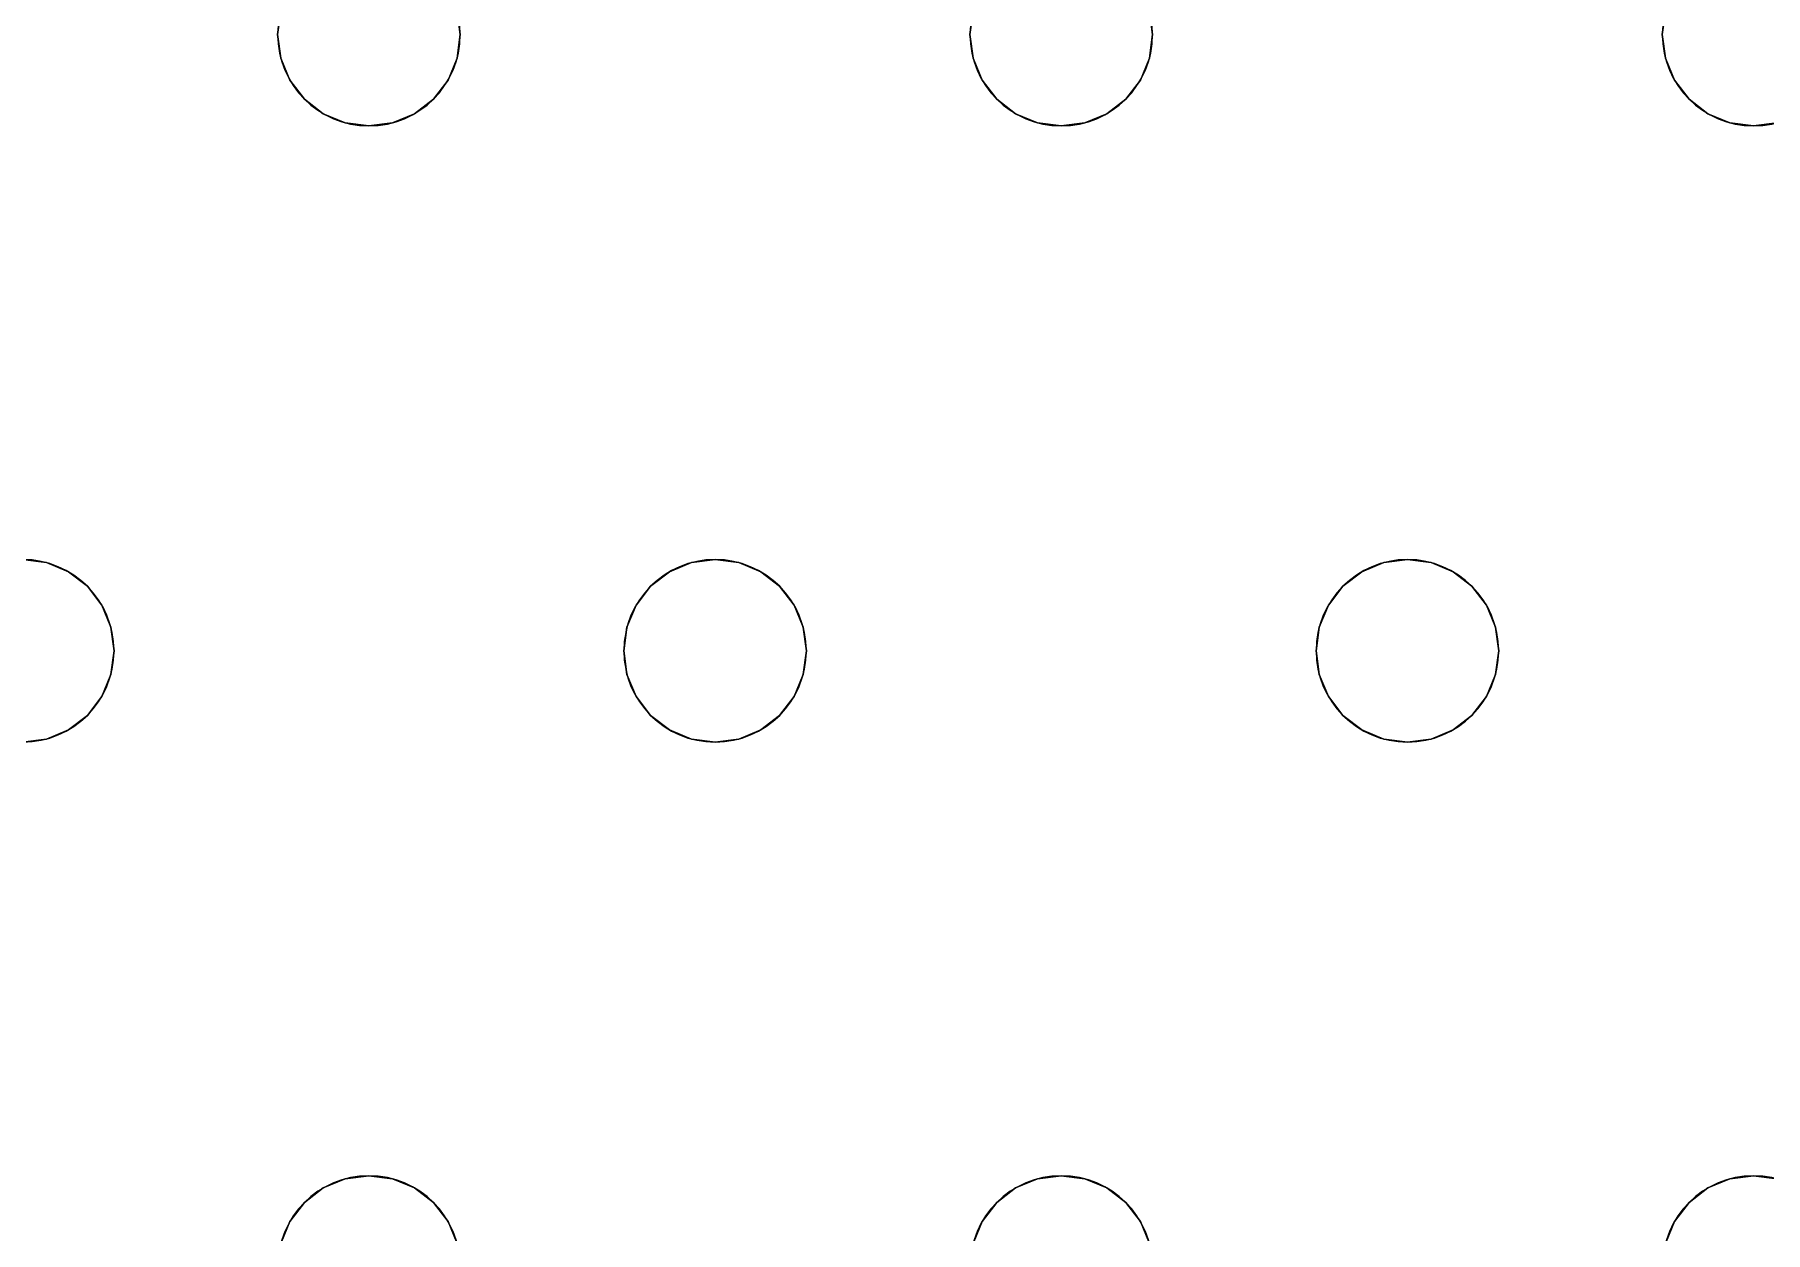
# Model space of a CAD drawing. Header units: millimetres. Extents: x -1 to 1601, y -701 to 1.
# Drawn here: x 203.9 to 279.7, y -150.5 to -98 of the extents above; entities that cross this region are included whole.
import ezdxf

# ---------------------------------------------------------------- set-up
doc = ezdxf.new("R2010")
doc.units = ezdxf.units.MM
doc.layers.add('IQ_200_3D', color=1, linetype='Continuous')
doc.layers.add('IQ_204_2D', color=7, linetype='Continuous')

msp = doc.modelspace()

# ---------------------------------------------------------------- linework, layer by layer
at = {"layer": 'IQ_200_3D', "lineweight": 18}
for points, invisible_edges in [([(122.762, -68.034, 850), (1477.238, -68.034, 850), (1477.238, -397.966, 850), (122.762, -397.966, 850)], 10), ([(122.762, -68.034, 860), (122.762, -397.966, 860), (1477.238, -397.966, 860), (1477.238, -68.034, 860)], 5), ([(192.216, -98, 888), (192.079, -96.965, 888), (214.685, -96.965, 888), (214.549, -98, 888)], 10), ([(192.216, -98, 890), (214.549, -98, 890), (214.685, -96.965, 890), (192.079, -96.965, 890)], 5), ([(214.685, -96.965, 890), (214.549, -98, 890), (214.549, -98, 888), (214.685, -96.965, 888)], 8), ([(222.549, -98, 890), (222.413, -96.965, 890), (222.413, -96.965, 888), (222.549, -98, 888)], 2), ([(244.882, -98, 888), (222.413, -99.035, 888), (222.549, -98, 888), (245.019, -96.965, 888)], 5), ([(222.549, -98, 888), (222.413, -96.965, 888), (245.019, -96.965, 888)], 14), ([(222.549, -98, 890), (244.882, -98, 890), (245.019, -96.965, 890), (222.413, -96.965, 890)], 5), ([(245.019, -96.965, 890), (244.882, -98, 890), (244.882, -98, 888), (245.019, -96.965, 888)], 8), ([(252.882, -98, 890), (252.746, -96.965, 890), (252.746, -96.965, 888), (252.882, -98, 888)], 2), ([(252.882, -98, 888), (252.746, -96.965, 888), (275.352, -96.965, 888), (275.216, -98, 888)], 10), ([(252.882, -98, 890), (275.216, -98, 890), (275.352, -96.965, 890), (252.746, -96.965, 890)], 5), ([(275.352, -96.965, 890), (275.216, -98, 890), (275.216, -98, 888), (275.352, -96.965, 888)], 8), ([(192.079, -99.035, 888), (192.216, -98, 888), (214.549, -98, 888), (214.685, -99.035, 888)], 10), ([(192.079, -99.035, 890), (214.685, -99.035, 890), (214.549, -98, 890), (192.216, -98, 890)], 5), ([(214.549, -98, 890), (214.685, -99.035, 890), (214.685, -99.035, 888), (214.549, -98, 888)], 2), ([(245.019, -99.035, 888), (222.013, -100, 888), (222.413, -99.035, 888), (244.882, -98, 888)], 5), ([(222.413, -99.035, 890), (222.549, -98, 890), (222.549, -98, 888), (222.413, -99.035, 888)], 8), ([(222.413, -99.035, 890), (245.019, -99.035, 890), (244.882, -98, 890), (222.549, -98, 890)], 5), ([(244.882, -98, 890), (245.019, -99.035, 890), (245.019, -99.035, 888), (244.882, -98, 888)], 2), ([(275.352, -99.035, 888), (252.347, -100, 888), (252.746, -99.035, 888), (275.216, -98, 888)], 5), ([(252.746, -99.035, 890), (252.882, -98, 890), (252.882, -98, 888), (252.746, -99.035, 888)], 8), ([(275.216, -98, 888), (252.746, -99.035, 888), (252.882, -98, 888)], 13), ([(252.746, -99.035, 890), (275.352, -99.035, 890), (275.216, -98, 890), (252.882, -98, 890)], 5), ([(275.216, -98, 890), (275.352, -99.035, 890), (275.352, -99.035, 888), (275.216, -98, 888)], 2), ([(214.685, -99.035, 888), (215.085, -100, 888), (191.68, -100, 888), (192.079, -99.035, 888)], 10), ([(191.68, -100, 890), (214.685, -99.035, 890), (192.079, -99.035, 890)], 3), ([(191.68, -100, 890), (203.382, -121, 890), (215.085, -100, 890), (214.685, -99.035, 890)], 11), ([(214.685, -99.035, 890), (215.085, -100, 890), (215.085, -100, 888), (214.685, -99.035, 888)], 10), ([(222.013, -100, 890), (222.413, -99.035, 890), (222.413, -99.035, 888), (222.013, -100, 888)], 10), ([(222.013, -100, 888), (245.019, -99.035, 888), (245.418, -100, 888), (233.716, -121, 888)], 13), ([(222.013, -100, 890), (245.019, -99.035, 890), (222.413, -99.035, 890)], 3), ([(222.013, -100, 890), (233.716, -121, 890), (245.418, -100, 890), (245.019, -99.035, 890)], 11), ([(245.019, -99.035, 890), (245.418, -100, 890), (245.418, -100, 888), (245.019, -99.035, 888)], 10), ([(252.347, -100, 890), (252.746, -99.035, 890), (252.746, -99.035, 888), (252.347, -100, 888)], 10), ([(275.752, -100, 888), (252.347, -100, 888), (275.352, -99.035, 888)], 3), ([(275.752, -100, 890), (275.352, -99.035, 890), (252.347, -100, 890), (264.049, -121, 890)], 14), ([(252.347, -100, 890), (275.352, -99.035, 890), (252.746, -99.035, 890)], 3), ([(275.352, -99.035, 890), (275.752, -100, 890), (275.752, -100, 888), (275.352, -99.035, 888)], 10), ([(203.382, -121, 888), (191.044, -100.828, 888), (191.68, -100, 888), (215.085, -100, 888)], 13), ([(203.382, -121, 888), (215.085, -100, 888), (215.721, -100.828, 888), (204.418, -121.136, 888)], 5), ([(215.721, -100.828, 890), (215.085, -100, 890), (203.382, -121, 890), (204.418, -121.136, 890)], 10), ([(215.085, -100, 890), (215.721, -100.828, 890), (215.721, -100.828, 888), (215.085, -100, 888)], 10), ([(221.378, -100.828, 890), (222.013, -100, 890), (222.013, -100, 888), (221.378, -100.828, 888)], 10), ([(233.716, -121, 888), (221.378, -100.828, 888), (222.013, -100, 888)], 13), ([(221.378, -100.828, 890), (232.68, -121.136, 890), (233.716, -121, 890), (222.013, -100, 890)], 5), ([(246.054, -100.828, 888), (233.716, -121, 888), (245.418, -100, 888)], 3), ([(246.054, -100.828, 890), (245.418, -100, 890), (233.716, -121, 890), (234.751, -121.136, 890)], 10), ([(245.418, -100, 890), (246.054, -100.828, 890), (246.054, -100.828, 888), (245.418, -100, 888)], 10), ([(251.711, -100.828, 890), (252.347, -100, 890), (252.347, -100, 888), (251.711, -100.828, 888)], 10), ([(264.049, -121, 888), (251.711, -100.828, 888), (252.347, -100, 888), (275.752, -100, 888)], 13), ([(264.049, -121, 890), (252.347, -100, 890), (251.711, -100.828, 890)], 13), ([(264.049, -121, 888), (275.752, -100, 888), (276.387, -100.828, 888)], 13), ([(264.049, -121, 890), (276.387, -100.828, 890), (275.752, -100, 890)], 13), ([(275.752, -100, 890), (276.387, -100.828, 890), (276.387, -100.828, 888), (275.752, -100, 888)], 10), ([(204.418, -121.136, 888), (215.721, -100.828, 888), (216.549, -101.464, 888), (205.382, -121.536, 888)], 5), ([(216.549, -101.464, 890), (215.721, -100.828, 890), (204.418, -121.136, 890), (205.382, -121.536, 890)], 10), ([(215.721, -100.828, 890), (216.549, -101.464, 890), (216.549, -101.464, 888), (215.721, -100.828, 888)], 10), ([(220.549, -101.464, 890), (221.378, -100.828, 890), (221.378, -100.828, 888), (220.549, -101.464, 888)], 10), ([(232.68, -121.136, 888), (220.549, -101.464, 888), (221.378, -100.828, 888), (233.716, -121, 888)], 5), ([(220.549, -101.464, 890), (231.716, -121.536, 890), (232.68, -121.136, 890), (221.378, -100.828, 890)], 5), ([(234.751, -121.136, 888), (233.716, -121, 888), (246.054, -100.828, 888), (246.882, -101.464, 888)], 10), ([(234.751, -121.136, 890), (246.882, -101.464, 890), (246.054, -100.828, 890)], 13), ([(246.054, -100.828, 890), (246.882, -101.464, 890), (246.882, -101.464, 888), (246.054, -100.828, 888)], 10), ([(250.882, -101.464, 890), (251.711, -100.828, 890), (251.711, -100.828, 888), (250.882, -101.464, 888)], 10), ([(250.882, -101.464, 888), (251.711, -100.828, 888), (263.014, -121.136, 888), (262.049, -121.536, 888)], 10), ([(263.014, -121.136, 890), (264.049, -121, 890), (251.711, -100.828, 890), (250.882, -101.464, 890)], 10), ([(251.711, -100.828, 888), (264.049, -121, 888), (263.014, -121.136, 888)], 13), ([(276.387, -100.828, 888), (277.216, -101.464, 888), (265.084, -121.136, 888), (264.049, -121, 888)], 10), ([(265.084, -121.136, 890), (277.216, -101.464, 890), (276.387, -100.828, 890), (264.049, -121, 890)], 5), ([(276.387, -100.828, 890), (277.216, -101.464, 890), (277.216, -101.464, 888), (276.387, -100.828, 888)], 10), ([(205.382, -121.536, 888), (216.549, -101.464, 888), (217.514, -101.864, 888), (206.211, -122.172, 888)], 5), ([(217.514, -101.864, 890), (216.549, -101.464, 890), (205.382, -121.536, 890), (206.211, -122.172, 890)], 10), ([(216.549, -101.464, 890), (217.514, -101.864, 890), (217.514, -101.864, 888), (216.549, -101.464, 888)], 10), ([(219.584, -101.864, 890), (220.549, -101.464, 890), (220.549, -101.464, 888), (219.584, -101.864, 888)], 10), ([(219.584, -101.864, 888), (220.549, -101.464, 888), (231.716, -121.536, 888), (230.887, -122.172, 888)], 10), ([(231.716, -121.536, 890), (220.549, -101.464, 890), (219.584, -101.864, 890), (230.887, -122.172, 890)], 5), ([(231.716, -121.536, 888), (220.549, -101.464, 888), (232.68, -121.136, 888)], 3), ([(235.716, -121.536, 888), (234.751, -121.136, 888), (246.882, -101.464, 888), (247.847, -101.864, 888)], 10), ([(235.716, -121.536, 890), (247.847, -101.864, 890), (246.882, -101.464, 890), (234.751, -121.136, 890)], 5), ([(246.882, -101.464, 890), (247.847, -101.864, 890), (247.847, -101.864, 888), (246.882, -101.464, 888)], 10), ([(249.918, -101.864, 890), (250.882, -101.464, 890), (250.882, -101.464, 888), (249.918, -101.864, 888)], 10), ([(262.049, -121.536, 888), (261.221, -122.172, 888), (249.918, -101.864, 888), (250.882, -101.464, 888)], 10), ([(249.918, -101.864, 890), (261.221, -122.172, 890), (262.049, -121.536, 890), (250.882, -101.464, 890)], 5), ([(262.049, -121.536, 890), (263.014, -121.136, 890), (250.882, -101.464, 890)], 14), ([(277.216, -101.464, 888), (278.18, -101.864, 888), (266.049, -121.536, 888), (265.084, -121.136, 888)], 10), ([(266.049, -121.536, 890), (277.216, -101.464, 890), (265.084, -121.136, 890)], 3), ([(278.18, -101.864, 890), (277.216, -101.464, 890), (266.049, -121.536, 890), (266.878, -122.172, 890)], 10), ([(277.216, -101.464, 890), (278.18, -101.864, 890), (278.18, -101.864, 888), (277.216, -101.464, 888)], 10), ([(218.549, -102, 888), (206.847, -123, 888), (206.211, -122.172, 888), (217.514, -101.864, 888)], 5), ([(218.549, -102, 890), (217.514, -101.864, 890), (206.211, -122.172, 890), (206.847, -123, 890)], 10), ([(206.847, -123, 888), (218.549, -102, 888), (230.252, -123, 888), (207.246, -123.965, 888)], 7), ([(230.252, -123, 890), (218.549, -102, 890), (206.847, -123, 890), (207.246, -123.965, 890)], 11), ([(218.549, -102, 888), (217.514, -101.864, 888), (217.514, -101.864, 890), (218.549, -102, 890)], 10), ([(219.584, -101.864, 888), (218.549, -102, 888), (218.549, -102, 890), (219.584, -101.864, 890)], 10), ([(218.549, -102, 888), (219.584, -101.864, 888), (230.887, -122.172, 888), (230.252, -123, 888)], 10), ([(218.549, -102, 890), (230.252, -123, 890), (230.887, -122.172, 890), (219.584, -101.864, 890)], 5), ([(247.847, -101.864, 888), (248.882, -102, 888), (236.544, -122.172, 888), (235.716, -121.536, 888)], 10), ([(236.544, -122.172, 890), (248.882, -102, 890), (247.847, -101.864, 890), (235.716, -121.536, 890)], 5), ([(237.18, -123, 888), (236.544, -122.172, 888), (248.882, -102, 888), (260.585, -123, 888)], 14), ([(248.882, -102, 890), (236.544, -122.172, 890), (237.18, -123, 890), (260.585, -123, 890)], 13), ([(248.882, -102, 888), (247.847, -101.864, 888), (247.847, -101.864, 890), (248.882, -102, 890)], 10), ([(249.918, -101.864, 888), (248.882, -102, 888), (248.882, -102, 890), (249.918, -101.864, 890)], 10), ([(248.882, -102, 888), (249.918, -101.864, 888), (261.221, -122.172, 888), (260.585, -123, 888)], 10), ([(248.882, -102, 890), (260.585, -123, 890), (261.221, -122.172, 890), (249.918, -101.864, 890)], 5), ([(278.18, -101.864, 888), (279.216, -102, 888), (266.878, -122.172, 888), (266.049, -121.536, 888)], 10), ([(279.216, -102, 890), (278.18, -101.864, 890), (266.878, -122.172, 890), (267.513, -123, 890)], 10), ([(279.216, -102, 888), (290.918, -123, 888), (267.513, -123, 888), (266.878, -122.172, 888)], 11), ([(290.918, -123, 890), (291.554, -122.172, 890), (279.216, -102, 890), (267.513, -123, 890)], 14), ([(279.216, -102, 888), (278.18, -101.864, 888), (278.18, -101.864, 890), (279.216, -102, 890)], 10), ([(280.251, -101.864, 888), (279.216, -102, 888), (279.216, -102, 890), (280.251, -101.864, 890)], 10), ([(279.216, -102, 888), (280.251, -101.864, 888), (291.554, -122.172, 888), (290.918, -123, 888)], 10), ([(291.554, -122.172, 890), (292.382, -121.536, 890), (280.251, -101.864, 890), (279.216, -102, 890)], 10), ([(203.382, -121, 888), (204.418, -121.136, 888), (204.418, -121.136, 890), (203.382, -121, 890)], 10), ([(205.382, -121.536, 890), (204.418, -121.136, 890), (204.418, -121.136, 888), (205.382, -121.536, 888)], 10), ([(232.68, -121.136, 890), (231.716, -121.536, 890), (231.716, -121.536, 888), (232.68, -121.136, 888)], 10), ([(232.68, -121.136, 888), (233.716, -121, 888), (233.716, -121, 890), (232.68, -121.136, 890)], 10), ([(233.716, -121, 888), (234.751, -121.136, 888), (234.751, -121.136, 890), (233.716, -121, 890)], 10), ([(235.716, -121.536, 890), (234.751, -121.136, 890), (234.751, -121.136, 888), (235.716, -121.536, 888)], 10), ([(263.014, -121.136, 890), (262.049, -121.536, 890), (262.049, -121.536, 888), (263.014, -121.136, 888)], 10), ([(263.014, -121.136, 888), (264.049, -121, 888), (264.049, -121, 890), (263.014, -121.136, 890)], 10), ([(264.049, -121, 888), (265.084, -121.136, 888), (265.084, -121.136, 890), (264.049, -121, 890)], 10), ([(266.049, -121.536, 890), (265.084, -121.136, 890), (265.084, -121.136, 888), (266.049, -121.536, 888)], 10), ([(206.211, -122.172, 890), (205.382, -121.536, 890), (205.382, -121.536, 888), (206.211, -122.172, 888)], 10), ([(231.716, -121.536, 890), (230.887, -122.172, 890), (230.887, -122.172, 888), (231.716, -121.536, 888)], 10), ([(236.544, -122.172, 890), (235.716, -121.536, 890), (235.716, -121.536, 888), (236.544, -122.172, 888)], 10), ([(262.049, -121.536, 890), (261.221, -122.172, 890), (261.221, -122.172, 888), (262.049, -121.536, 888)], 10), ([(266.878, -122.172, 890), (266.049, -121.536, 890), (266.049, -121.536, 888), (266.878, -122.172, 888)], 10), ([(206.847, -123, 890), (206.211, -122.172, 890), (206.211, -122.172, 888), (206.847, -123, 888)], 10), ([(230.887, -122.172, 890), (230.252, -123, 890), (230.252, -123, 888), (230.887, -122.172, 888)], 10), ([(237.18, -123, 890), (236.544, -122.172, 890), (236.544, -122.172, 888), (237.18, -123, 888)], 10), ([(261.221, -122.172, 890), (260.585, -123, 890), (260.585, -123, 888), (261.221, -122.172, 888)], 10), ([(267.513, -123, 890), (266.878, -122.172, 890), (266.878, -122.172, 888), (267.513, -123, 888)], 10), ([(207.246, -123.965, 890), (206.847, -123, 890), (206.847, -123, 888), (207.246, -123.965, 888)], 10), ([(229.852, -123.965, 888), (207.382, -125, 888), (207.246, -123.965, 888), (230.252, -123, 888)], 5), ([(229.852, -123.965, 890), (230.252, -123, 890), (207.246, -123.965, 890), (207.382, -125, 890)], 10), ([(230.252, -123, 890), (229.852, -123.965, 890), (229.852, -123.965, 888), (230.252, -123, 888)], 10), ([(237.579, -123.965, 890), (237.18, -123, 890), (237.18, -123, 888), (237.579, -123.965, 888)], 10), ([(237.579, -123.965, 888), (237.18, -123, 888), (260.585, -123, 888), (260.185, -123.965, 888)], 10), ([(237.579, -123.965, 890), (260.185, -123.965, 890), (260.585, -123, 890), (237.18, -123, 890)], 5), ([(260.585, -123, 890), (260.185, -123.965, 890), (260.185, -123.965, 888), (260.585, -123, 888)], 10), ([(267.913, -123.965, 890), (267.513, -123, 890), (267.513, -123, 888), (267.913, -123.965, 888)], 10), ([(267.913, -123.965, 888), (267.513, -123, 888), (290.918, -123, 888), (290.519, -123.965, 888)], 10), ([(290.918, -123, 890), (267.513, -123, 890), (267.913, -123.965, 890), (290.519, -123.965, 890)], 5), ([(207.382, -125, 890), (207.246, -123.965, 890), (207.246, -123.965, 888), (207.382, -125, 888)], 2), ([(229.716, -125, 888), (207.246, -126.035, 888), (207.382, -125, 888), (229.852, -123.965, 888)], 5), ([(229.716, -125, 890), (229.852, -123.965, 890), (207.382, -125, 890), (207.246, -126.035, 890)], 10), ([(229.852, -123.965, 890), (229.716, -125, 890), (229.716, -125, 888), (229.852, -123.965, 888)], 8), ([(237.716, -125, 890), (237.579, -123.965, 890), (237.579, -123.965, 888), (237.716, -125, 888)], 2), ([(237.716, -125, 888), (237.579, -123.965, 888), (260.185, -123.965, 888), (260.049, -125, 888)], 10), ([(237.716, -125, 890), (260.049, -125, 890), (260.185, -123.965, 890), (237.579, -123.965, 890)], 5), ([(260.185, -123.965, 890), (260.049, -125, 890), (260.049, -125, 888), (260.185, -123.965, 888)], 8), ([(268.049, -125, 890), (267.913, -123.965, 890), (267.913, -123.965, 888), (268.049, -125, 888)], 2), ([(290.519, -123.965, 888), (290.382, -125, 888), (268.049, -125, 888), (267.913, -123.965, 888)], 10), ([(268.049, -125, 890), (290.382, -125, 890), (290.519, -123.965, 890), (267.913, -123.965, 890)], 5), ([(229.852, -126.035, 888), (206.847, -127, 888), (207.246, -126.035, 888), (229.716, -125, 888)], 5), ([(207.246, -126.035, 890), (207.382, -125, 890), (207.382, -125, 888), (207.246, -126.035, 888)], 8), ([(207.246, -126.035, 890), (229.852, -126.035, 890), (229.716, -125, 890)], 13), ([(229.716, -125, 890), (229.852, -126.035, 890), (229.852, -126.035, 888), (229.716, -125, 888)], 2), ([(260.185, -126.035, 888), (237.18, -127, 888), (237.579, -126.035, 888), (260.049, -125, 888)], 5), ([(237.579, -126.035, 890), (237.18, -127, 890), (260.185, -126.035, 890), (260.049, -125, 890)], 10), ([(237.579, -126.035, 890), (237.716, -125, 890), (237.716, -125, 888), (237.579, -126.035, 888)], 8), ([(237.716, -125, 888), (260.049, -125, 888), (237.579, -126.035, 888)], 3), ([(260.049, -125, 890), (237.716, -125, 890), (237.579, -126.035, 890)], 13), ([(260.049, -125, 890), (260.185, -126.035, 890), (260.185, -126.035, 888), (260.049, -125, 888)], 2), ([(267.913, -126.035, 890), (268.049, -125, 890), (268.049, -125, 888), (267.913, -126.035, 888)], 8), ([(267.913, -126.035, 888), (268.049, -125, 888), (290.382, -125, 888), (290.519, -126.035, 888)], 10), ([(267.913, -126.035, 890), (290.519, -126.035, 890), (290.382, -125, 890), (268.049, -125, 890)], 5), ([(206.847, -127, 890), (207.246, -126.035, 890), (207.246, -126.035, 888), (206.847, -127, 888)], 10), ([(230.252, -127, 888), (206.847, -127, 888), (229.852, -126.035, 888)], 3), ([(206.847, -127, 890), (230.252, -127, 890), (229.852, -126.035, 890), (207.246, -126.035, 890)], 5), ([(229.852, -126.035, 890), (230.252, -127, 890), (230.252, -127, 888), (229.852, -126.035, 888)], 10), ([(237.18, -127, 890), (237.579, -126.035, 890), (237.579, -126.035, 888), (237.18, -127, 888)], 10), ([(237.18, -127, 888), (260.185, -126.035, 888), (260.585, -127, 888), (248.882, -148, 888)], 13), ([(260.585, -127, 890), (260.185, -126.035, 890), (237.18, -127, 890), (248.882, -148, 890)], 14), ([(260.185, -126.035, 890), (260.585, -127, 890), (260.585, -127, 888), (260.185, -126.035, 888)], 10), ([(267.513, -127, 890), (267.913, -126.035, 890), (267.913, -126.035, 888), (267.513, -127, 888)], 10), ([(267.513, -127, 888), (267.913, -126.035, 888), (290.519, -126.035, 888), (290.918, -127, 888)], 10), ([(290.519, -126.035, 890), (267.913, -126.035, 890), (267.513, -127, 890), (290.918, -127, 890)], 5), ([(206.211, -127.828, 890), (206.847, -127, 890), (206.847, -127, 888), (206.211, -127.828, 888)], 10), ([(218.549, -148, 888), (206.211, -127.828, 888), (206.847, -127, 888), (230.252, -127, 888)], 13), ([(218.549, -148, 890), (206.847, -127, 890), (206.211, -127.828, 890), (217.514, -148.136, 890)], 5), ([(218.549, -148, 890), (230.887, -127.828, 890), (230.252, -127, 890), (206.847, -127, 890)], 13), ([(230.887, -127.828, 888), (219.584, -148.136, 888), (218.549, -148, 888), (230.252, -127, 888)], 5), ([(230.252, -127, 890), (230.887, -127.828, 890), (230.887, -127.828, 888), (230.252, -127, 888)], 10), ([(236.544, -127.828, 890), (237.18, -127, 890), (237.18, -127, 888), (236.544, -127.828, 888)], 10), ([(236.544, -127.828, 888), (237.18, -127, 888), (248.882, -148, 888), (247.847, -148.136, 888)], 10), ([(248.882, -148, 890), (237.18, -127, 890), (236.544, -127.828, 890), (247.847, -148.136, 890)], 5), ([(248.882, -148, 888), (260.585, -127, 888), (261.221, -127.828, 888)], 13), ([(261.221, -127.828, 890), (260.585, -127, 890), (248.882, -148, 890), (249.918, -148.136, 890)], 10), ([(260.585, -127, 890), (261.221, -127.828, 890), (261.221, -127.828, 888), (260.585, -127, 888)], 10), ([(266.878, -127.828, 890), (267.513, -127, 890), (267.513, -127, 888), (266.878, -127.828, 888)], 10), ([(279.216, -148, 888), (266.878, -127.828, 888), (267.513, -127, 888), (290.918, -127, 888)], 13), ([(267.513, -127, 890), (266.878, -127.828, 890), (279.216, -148, 890), (290.918, -127, 890)], 14), ([(279.216, -148, 888), (290.918, -127, 888), (291.554, -127.828, 888), (280.251, -148.136, 888)], 5), ([(291.554, -127.828, 890), (290.918, -127, 890), (279.216, -148, 890), (280.251, -148.136, 890)], 10), ([(205.382, -128.464, 890), (206.211, -127.828, 890), (206.211, -127.828, 888), (205.382, -128.464, 888)], 10), ([(217.514, -148.136, 888), (205.382, -128.464, 888), (206.211, -127.828, 888), (218.549, -148, 888)], 5), ([(205.382, -128.464, 890), (217.514, -148.136, 890), (206.211, -127.828, 890)], 3), ([(219.584, -148.136, 890), (231.716, -128.464, 890), (230.887, -127.828, 890), (218.549, -148, 890)], 5), ([(231.716, -128.464, 888), (220.549, -148.536, 888), (219.584, -148.136, 888), (230.887, -127.828, 888)], 5), ([(230.887, -127.828, 890), (231.716, -128.464, 890), (231.716, -128.464, 888), (230.887, -127.828, 888)], 10), ([(235.716, -128.464, 890), (236.544, -127.828, 890), (236.544, -127.828, 888), (235.716, -128.464, 888)], 10), ([(235.716, -128.464, 888), (236.544, -127.828, 888), (247.847, -148.136, 888), (246.882, -148.536, 888)], 10), ([(247.847, -148.136, 890), (236.544, -127.828, 890), (235.716, -128.464, 890), (246.882, -148.536, 890)], 5), ([(261.221, -127.828, 888), (262.049, -128.464, 888), (249.918, -148.136, 888), (248.882, -148, 888)], 10), ([(262.049, -128.464, 890), (261.221, -127.828, 890), (249.918, -148.136, 890), (250.882, -148.536, 890)], 10), ([(261.221, -127.828, 890), (262.049, -128.464, 890), (262.049, -128.464, 888), (261.221, -127.828, 888)], 10), ([(266.049, -128.464, 890), (266.878, -127.828, 890), (266.878, -127.828, 888), (266.049, -128.464, 888)], 10), ([(266.049, -128.464, 888), (266.878, -127.828, 888), (278.18, -148.136, 888), (277.216, -148.536, 888)], 10), ([(266.878, -127.828, 890), (266.049, -128.464, 890), (278.18, -148.136, 890), (279.216, -148, 890)], 10), ([(279.216, -148, 888), (278.18, -148.136, 888), (266.878, -127.828, 888)], 14), ([(204.418, -128.864, 888), (203.382, -129, 888), (203.382, -129, 890), (204.418, -128.864, 890)], 10), ([(203.382, -129, 888), (204.418, -128.864, 888), (215.721, -149.172, 888), (215.085, -150, 888)], 10), ([(215.721, -149.172, 890), (204.418, -128.864, 890), (203.382, -129, 890), (215.085, -150, 890)], 5), ([(204.418, -128.864, 890), (205.382, -128.464, 890), (205.382, -128.464, 888), (204.418, -128.864, 888)], 10), ([(216.549, -148.536, 888), (204.418, -128.864, 888), (205.382, -128.464, 888), (217.514, -148.136, 888)], 5), ([(205.382, -128.464, 890), (204.418, -128.864, 890), (216.549, -148.536, 890), (217.514, -148.136, 890)], 10), ([(215.721, -149.172, 888), (204.418, -128.864, 888), (216.549, -148.536, 888)], 3), ([(216.549, -148.536, 890), (204.418, -128.864, 890), (215.721, -149.172, 890)], 3), ([(220.549, -148.536, 890), (232.68, -128.864, 890), (231.716, -128.464, 890), (219.584, -148.136, 890)], 5), ([(232.68, -128.864, 888), (220.549, -148.536, 888), (231.716, -128.464, 888)], 3), ([(232.68, -128.864, 888), (233.716, -129, 888), (221.378, -149.172, 888), (220.549, -148.536, 888)], 10), ([(221.378, -149.172, 890), (232.68, -128.864, 890), (220.549, -148.536, 890)], 3), ([(233.716, -129, 890), (232.68, -128.864, 890), (221.378, -149.172, 890), (222.013, -150, 890)], 10), ([(231.716, -128.464, 890), (232.68, -128.864, 890), (232.68, -128.864, 888), (231.716, -128.464, 888)], 10), ([(233.716, -129, 888), (232.68, -128.864, 888), (232.68, -128.864, 890), (233.716, -129, 890)], 10), ([(234.751, -128.864, 888), (233.716, -129, 888), (233.716, -129, 890), (234.751, -128.864, 890)], 10), ([(233.716, -129, 888), (234.751, -128.864, 888), (246.054, -149.172, 888), (245.418, -150, 888)], 10), ([(246.054, -149.172, 890), (234.751, -128.864, 890), (233.716, -129, 890)], 13), ([(234.751, -128.864, 890), (235.716, -128.464, 890), (235.716, -128.464, 888), (234.751, -128.864, 888)], 10), ([(234.751, -128.864, 888), (235.716, -128.464, 888), (246.882, -148.536, 888), (246.054, -149.172, 888)], 10), ([(246.882, -148.536, 890), (235.716, -128.464, 890), (234.751, -128.864, 890), (246.054, -149.172, 890)], 5), ([(250.882, -148.536, 888), (249.918, -148.136, 888), (262.049, -128.464, 888), (263.014, -128.864, 888)], 10), ([(263.014, -128.864, 890), (262.049, -128.464, 890), (250.882, -148.536, 890)], 14), ([(251.711, -149.172, 888), (250.882, -148.536, 888), (263.014, -128.864, 888), (264.049, -129, 888)], 10), ([(251.711, -149.172, 890), (264.049, -129, 890), (263.014, -128.864, 890), (250.882, -148.536, 890)], 5), ([(262.049, -128.464, 890), (263.014, -128.864, 890), (263.014, -128.864, 888), (262.049, -128.464, 888)], 10), ([(264.049, -129, 888), (263.014, -128.864, 888), (263.014, -128.864, 890), (264.049, -129, 890)], 10), ([(265.084, -128.864, 888), (264.049, -129, 888), (264.049, -129, 890), (265.084, -128.864, 890)], 10), ([(276.387, -149.172, 888), (275.752, -150, 888), (264.049, -129, 888), (265.084, -128.864, 888)], 10), ([(276.387, -149.172, 890), (265.084, -128.864, 890), (264.049, -129, 890), (275.752, -150, 890)], 5), ([(265.084, -128.864, 890), (266.049, -128.464, 890), (266.049, -128.464, 888), (265.084, -128.864, 888)], 10), ([(265.084, -128.864, 888), (266.049, -128.464, 888), (277.216, -148.536, 888), (276.387, -149.172, 888)], 10), ([(266.049, -128.464, 890), (265.084, -128.864, 890), (277.216, -148.536, 890), (278.18, -148.136, 890)], 10), ([(265.084, -128.864, 890), (276.387, -149.172, 890), (277.216, -148.536, 890)], 13), ([(191.68, -150, 888), (191.044, -149.172, 888), (203.382, -129, 888), (215.085, -150, 888)], 14), ([(215.085, -150, 890), (203.382, -129, 890), (191.68, -150, 890), (192.079, -150.965, 890)], 11), ([(233.716, -129, 888), (245.418, -150, 888), (222.013, -150, 888), (221.378, -149.172, 888)], 11), ([(245.418, -150, 890), (246.054, -149.172, 890), (233.716, -129, 890), (222.013, -150, 890)], 14), ([(252.347, -150, 888), (251.711, -149.172, 888), (264.049, -129, 888), (275.752, -150, 888)], 14), ([(252.347, -150, 890), (275.752, -150, 890), (264.049, -129, 890), (251.711, -149.172, 890)], 7), ([(216.549, -148.536, 890), (215.721, -149.172, 890), (215.721, -149.172, 888), (216.549, -148.536, 888)], 10), ([(217.514, -148.136, 890), (216.549, -148.536, 890), (216.549, -148.536, 888), (217.514, -148.136, 888)], 10), ([(217.514, -148.136, 888), (218.549, -148, 888), (218.549, -148, 890), (217.514, -148.136, 890)], 10), ([(218.549, -148, 888), (219.584, -148.136, 888), (219.584, -148.136, 890), (218.549, -148, 890)], 10), ([(220.549, -148.536, 890), (219.584, -148.136, 890), (219.584, -148.136, 888), (220.549, -148.536, 888)], 10), ([(221.378, -149.172, 890), (220.549, -148.536, 890), (220.549, -148.536, 888), (221.378, -149.172, 888)], 10), ([(246.882, -148.536, 890), (246.054, -149.172, 890), (246.054, -149.172, 888), (246.882, -148.536, 888)], 10), ([(247.847, -148.136, 890), (246.882, -148.536, 890), (246.882, -148.536, 888), (247.847, -148.136, 888)], 10), ([(247.847, -148.136, 888), (248.882, -148, 888), (248.882, -148, 890), (247.847, -148.136, 890)], 10), ([(248.882, -148, 888), (249.918, -148.136, 888), (249.918, -148.136, 890), (248.882, -148, 890)], 10), ([(250.882, -148.536, 890), (249.918, -148.136, 890), (249.918, -148.136, 888), (250.882, -148.536, 888)], 10), ([(251.711, -149.172, 890), (250.882, -148.536, 890), (250.882, -148.536, 888), (251.711, -149.172, 888)], 10), ([(277.216, -148.536, 890), (276.387, -149.172, 890), (276.387, -149.172, 888), (277.216, -148.536, 888)], 10), ([(278.18, -148.136, 890), (277.216, -148.536, 890), (277.216, -148.536, 888), (278.18, -148.136, 888)], 10), ([(278.18, -148.136, 888), (279.216, -148, 888), (279.216, -148, 890), (278.18, -148.136, 890)], 10), ([(279.216, -148, 888), (280.251, -148.136, 888), (280.251, -148.136, 890), (279.216, -148, 890)], 10), ([(215.721, -149.172, 890), (215.085, -150, 890), (215.085, -150, 888), (215.721, -149.172, 888)], 10), ([(222.013, -150, 890), (221.378, -149.172, 890), (221.378, -149.172, 888), (222.013, -150, 888)], 10), ([(246.054, -149.172, 890), (245.418, -150, 890), (245.418, -150, 888), (246.054, -149.172, 888)], 10), ([(252.347, -150, 890), (251.711, -149.172, 890), (251.711, -149.172, 888), (252.347, -150, 888)], 10), ([(276.387, -149.172, 890), (275.752, -150, 890), (275.752, -150, 888), (276.387, -149.172, 888)], 10), ([(192.079, -150.965, 888), (191.68, -150, 888), (215.085, -150, 888), (214.685, -150.965, 888)], 10), ([(214.685, -150.965, 890), (215.085, -150, 890), (192.079, -150.965, 890), (192.216, -152, 890)], 10), ([(215.085, -150, 890), (214.685, -150.965, 890), (214.685, -150.965, 888), (215.085, -150, 888)], 10), ([(222.413, -150.965, 890), (222.013, -150, 890), (222.013, -150, 888), (222.413, -150.965, 888)], 10), ([(245.418, -150, 888), (245.019, -150.965, 888), (222.413, -150.965, 888), (222.013, -150, 888)], 10), ([(222.413, -150.965, 890), (245.019, -150.965, 890), (245.418, -150, 890), (222.013, -150, 890)], 5), ([(245.418, -150, 890), (245.019, -150.965, 890), (245.019, -150.965, 888), (245.418, -150, 888)], 10), ([(252.746, -150.965, 890), (252.347, -150, 890), (252.347, -150, 888), (252.746, -150.965, 888)], 10), ([(252.746, -150.965, 888), (252.347, -150, 888), (275.752, -150, 888), (275.352, -150.965, 888)], 10), ([(252.746, -150.965, 890), (275.352, -150.965, 890), (275.752, -150, 890), (252.347, -150, 890)], 5), ([(275.752, -150, 890), (275.352, -150.965, 890), (275.352, -150.965, 888), (275.752, -150, 888)], 10)]:
    msp.add_3dface(points, dxfattribs=dict(at, invisible_edges=invisible_edges))
at = {"layer": 'IQ_204_2D'}
for centre, start, end in [((218.549, -98), 0, 180), ((248.882, -98), 0, 180), ((279.216, -98), 0, 180), ((218.549, -98), 180, 0), ((218.549, -98), 180, 0), ((218.549, -98), 180, 360), ((248.882, -98), 180, 360), ((279.216, -98), 180, 0), ((203.382, -125), 0, 180), ((233.716, -125), 0, 180), ((233.716, -125), 0, 180), ((233.716, -125), 0, 180), ((264.049, -125), 0, 180), ((203.382, -125), 180, 0), ((233.716, -125), 180, 0), ((233.716, -125), 180, 0), ((233.716, -125), 180, 360), ((264.049, -125), 180, 360), ((218.549, -152), 0, 180), ((218.549, -152), 0, 180), ((218.549, -152), 0, 180), ((248.882, -152), 0, 180), ((279.216, -152), 0, 180)]:
    msp.add_arc(centre, 4, start, end, dxfattribs=at)

# ---------------------------------------------------------------- meshes
at = {"layer": 'IQ_200_3D', "lineweight": 18}
mesh = msp.add_polyface(dxfattribs=at)
corners = [(1600, 0, 850), (1600, -700, 850), (0, -700, 850), (0, 0, 850), (1210.5, -594, 850), (1211.556, -602.023, 850), (1214.653, -609.5, 850), (1219.58, -615.92, 850), (1226, -620.847, 850), (1233.477, -623.944, 850), (1241.5, -625, 850), (1459.5, -625, 850), (1467.523, -623.944, 850), (1475, -620.847, 850), (1481.42, -615.92, 850), (1486.347, -609.5, 850), (1489.444, -602.023, 850), (1490.5, -594, 850), (1490.5, -476, 850), (1489.444, -467.977, 850), (1486.347, -460.5, 850), (1481.42, -454.08, 850), (1475, -449.153, 850), (1467.523, -446.056, 850), (1459.5, -445, 850), (1241.5, -445, 850), (1233.477, -446.056, 850), (1226, -449.153, 850), (1219.58, -454.08, 850), (1214.653, -460.5, 850), (1211.556, -467.977, 850), (1210.5, -476, 850), (1477.5, -68.034, 850), (122.5, -68.034, 850), (110.412, -69.625, 850), (99.148, -74.291, 850), (89.475, -81.713, 850), (82.053, -91.386, 850), (77.388, -102.65, 850), (75.796, -114.738, 850), (75.796, -351.262, 850), (77.388, -363.35, 850), (82.053, -374.614, 850), (89.475, -384.287, 850), (99.148, -391.709, 850), (110.412, -396.375, 850), (122.5, -397.966, 850), (1477.5, -397.966, 850), (1489.588, -396.375, 850), (1500.852, -391.709, 850), (1510.525, -384.287, 850), (1517.947, -374.614, 850), (1522.612, -363.35, 850), (1524.204, -351.262, 850), (1524.204, -114.738, 850), (1522.612, -102.65, 850), (1517.947, -91.386, 850), (1510.525, -81.713, 850), (1500.852, -74.291, 850), (1489.588, -69.625, 850)]
mesh.append_faces([[corners[k] for k in face] for face in [(37, 3, 36), (35, 3, 34), (4, 46, 31), (31, 46, 30), (55, 0, 54), (16, 1, 15), (14, 1, 13), (21, 49, 20), (11, 1, 10)]], dxfattribs={"vtx0": -1, "vtx1": -1})
mesh.append_faces([[corners[k] for k in face] for face in [(3, 37, 38), (3, 38, 39), (3, 39, 40, 2), (2, 40, 41), (46, 4, 5), (2, 6, 7), (46, 29, 30), (46, 28, 29), (26, 46, 47, 25), (46, 26, 27), (0, 59, 32, 3), (20, 49, 50, 19), (47, 24, 25), (0, 55, 56), (1, 52, 53), (19, 50, 51, 18), (1, 16, 17)]], dxfattribs={"vtx0": -1, "vtx2": -1})
mesh.append_faces([[corners[k] for k in face] for face in [(2, 45, 46, 5), (1, 17, 18, 51)]], dxfattribs={"vtx0": -1, "vtx2": -1, "vtx3": -1})
mesh.append_faces([[corners[k] for k in face] for face in [(41, 42, 2), (35, 36, 3), (33, 34, 3, 32), (43, 44, 2), (44, 45, 2), (42, 43, 2), (5, 6, 2), (27, 28, 46), (7, 8, 2), (8, 9, 2), (58, 59, 0), (56, 57, 0), (57, 58, 0), (51, 52, 1), (23, 24, 47), (11, 12, 1), (12, 13, 1), (14, 15, 1)]], dxfattribs={"vtx1": -1, "vtx2": -1})
mesh.append_faces([[corners[k] for k in face] for face in [(1, 2, 9, 10), (47, 48, 22, 23), (48, 49, 21, 22), (53, 54, 0, 1)]], dxfattribs={"vtx1": -1, "vtx3": -1})
mesh = msp.add_polyface(dxfattribs=at)
corners = [(1600, -700, 900), (1600, -23, 900), (0, -23, 900), (0, -700, 900), (90, -35.113, 900), (1510, -35.113, 900), (1529.382, -37.665, 900), (1547.443, -45.146, 900), (1562.953, -57.047, 900), (1574.854, -72.557, 900), (1582.335, -90.618, 900), (1584.887, -110, 900), (1584.887, -610, 900), (1582.335, -629.382, 900), (1574.854, -647.443, 900), (1562.953, -662.953, 900), (1547.443, -674.854, 900), (1529.382, -682.335, 900), (1510, -684.887, 900), (90, -684.887, 900), (70.618, -682.335, 900), (52.557, -674.854, 900), (37.047, -662.953, 900), (25.146, -647.443, 900), (17.665, -629.382, 900), (15.113, -610, 900), (15.113, -110, 900), (17.665, -90.618, 900), (25.146, -72.557, 900), (37.047, -57.047, 900), (52.557, -45.146, 900), (70.618, -37.665, 900)]
mesh.append_faces([[corners[k] for k in face] for face in [(9, 1, 8), (14, 0, 13), (31, 2, 30), (28, 2, 27), (21, 3, 20), (23, 3, 22)]], dxfattribs={"vtx0": -1, "vtx1": -1})
mesh.append_faces([[corners[k] for k in face] for face in [(1, 9, 10), (1, 11, 12, 0), (0, 14, 15), (0, 18, 19), (2, 28, 29), (3, 23, 24)]], dxfattribs={"vtx0": -1, "vtx2": -1})
mesh.append_faces([[corners[k] for k in face] for face in [(10, 11, 1), (5, 6, 1), (7, 8, 1), (6, 7, 1), (12, 13, 0), (15, 16, 0), (17, 18, 0), (16, 17, 0), (31, 4, 2), (29, 30, 2), (26, 27, 2), (21, 22, 3), (24, 25, 3)]], dxfattribs={"vtx1": -1, "vtx2": -1})
mesh.append_faces([[corners[k] for k in face] for face in [(4, 5, 1, 2), (25, 26, 2, 3), (19, 20, 3, 0)]], dxfattribs={"vtx1": -1, "vtx3": -1})
mesh = msp.add_polyface(dxfattribs=at)
corners = [(1510, -48.392, 890), (90, -48.392, 890), (66.424, -53.082, 890), (46.437, -66.437, 890), (33.082, -86.424, 890), (28.392, -110, 890), (28.392, -610, 890), (33.082, -633.576, 890), (46.437, -653.563, 890), (66.424, -666.918, 890), (90, -671.608, 890), (1510, -671.608, 890), (1533.576, -666.918, 890), (1553.563, -653.563, 890), (1566.918, -633.576, 890), (1571.608, -610, 890), (1571.608, -110, 890), (1566.918, -86.424, 890), (1553.563, -66.437, 890), (1533.576, -53.082, 890), (122.5, -418.034, 890), (1477.5, -418.034, 890), (1489.656, -419.634, 890), (1500.983, -424.326, 890), (1510.71, -431.79, 890), (1518.174, -441.517, 890), (1522.866, -452.844, 890), (1524.466, -465, 890), (1524.466, -605, 890), (1522.866, -617.156, 890), (1518.174, -628.483, 890), (1510.71, -638.21, 890), (1500.983, -645.674, 890), (1489.656, -650.366, 890), (1477.5, -651.966, 890), (122.5, -651.966, 890), (110.344, -650.366, 890), (99.017, -645.674, 890), (89.29, -638.21, 890), (81.826, -628.483, 890), (77.134, -617.156, 890), (75.534, -605, 890), (75.534, -465, 890), (77.134, -452.844, 890), (81.826, -441.517, 890), (89.29, -431.79, 890), (99.017, -424.326, 890), (110.344, -419.634, 890), (122.5, -68.034, 890), (1477.5, -68.034, 890), (1489.588, -69.625, 890), (1500.852, -74.291, 890), (1510.525, -81.713, 890), (1517.947, -91.386, 890), (1522.612, -102.65, 890), (1524.204, -114.738, 890), (1524.204, -351.262, 890), (1522.612, -363.35, 890), (1517.947, -374.614, 890), (1510.525, -384.287, 890), (1500.852, -391.709, 890), (1489.588, -396.375, 890), (1477.5, -397.966, 890), (122.5, -397.966, 890), (110.412, -396.375, 890), (99.148, -391.709, 890), (89.475, -384.287, 890), (82.053, -374.614, 890), (77.388, -363.35, 890), (75.796, -351.262, 890), (75.796, -114.738, 890), (77.388, -102.65, 890), (82.053, -91.386, 890), (89.475, -81.713, 890), (99.148, -74.291, 890), (110.412, -69.625, 890)]
mesh.append_faces([[corners[k] for k in face] for face in [(65, 47, 64), (75, 1, 74), (71, 5, 70), (73, 2, 72)]], dxfattribs={"vtx0": -1, "vtx1": -1})
mesh.append_faces([[corners[k] for k in face] for face in [(15, 28, 29, 14), (11, 32, 33), (16, 55, 56, 15), (54, 17, 18, 53), (53, 18, 19, 52), (52, 19, 0, 51), (0, 50, 51), (10, 37, 38, 9), (64, 47, 20, 63), (8, 39, 40, 7), (39, 8, 9, 38), (69, 42, 43), (1, 75, 48, 0), (3, 71, 72, 2)]], dxfattribs={"vtx0": -1, "vtx2": -1})
mesh.append_faces([[corners[k] for k in face] for face in [(6, 41, 42, 69)]], dxfattribs={"vtx0": -1, "vtx2": -1, "vtx3": -1})
mesh.append_faces([[corners[k] for k in face] for face in [(11, 33, 34, 35), (71, 3, 4, 5)]], dxfattribs={"vtx0": -1, "vtx3": -1})
mesh.append_faces([[corners[k] for k in face] for face in [(49, 50, 0, 48), (36, 37, 10)]], dxfattribs={"vtx1": -1, "vtx2": -1})
mesh.append_faces([[corners[k] for k in face] for face in [(27, 28, 15, 56)]], dxfattribs={"vtx1": -1, "vtx2": -1, "vtx3": -1})
mesh.append_faces([[corners[k] for k in face] for face in [(13, 14, 29, 30), (12, 13, 30, 31), (26, 27, 56, 57), (31, 32, 11, 12), (24, 25, 58, 59), (21, 22, 61, 62), (22, 23, 60, 61), (23, 24, 59, 60), (25, 26, 57, 58), (54, 55, 16, 17), (20, 21, 62, 63), (35, 36, 10, 11), (45, 46, 66, 67), (46, 47, 65, 66), (6, 7, 40, 41), (43, 44, 68, 69), (44, 45, 67, 68), (73, 74, 1, 2), (69, 70, 5, 6)]], dxfattribs={"vtx1": -1, "vtx3": -1})

doc.saveas('drawing.dxf')
